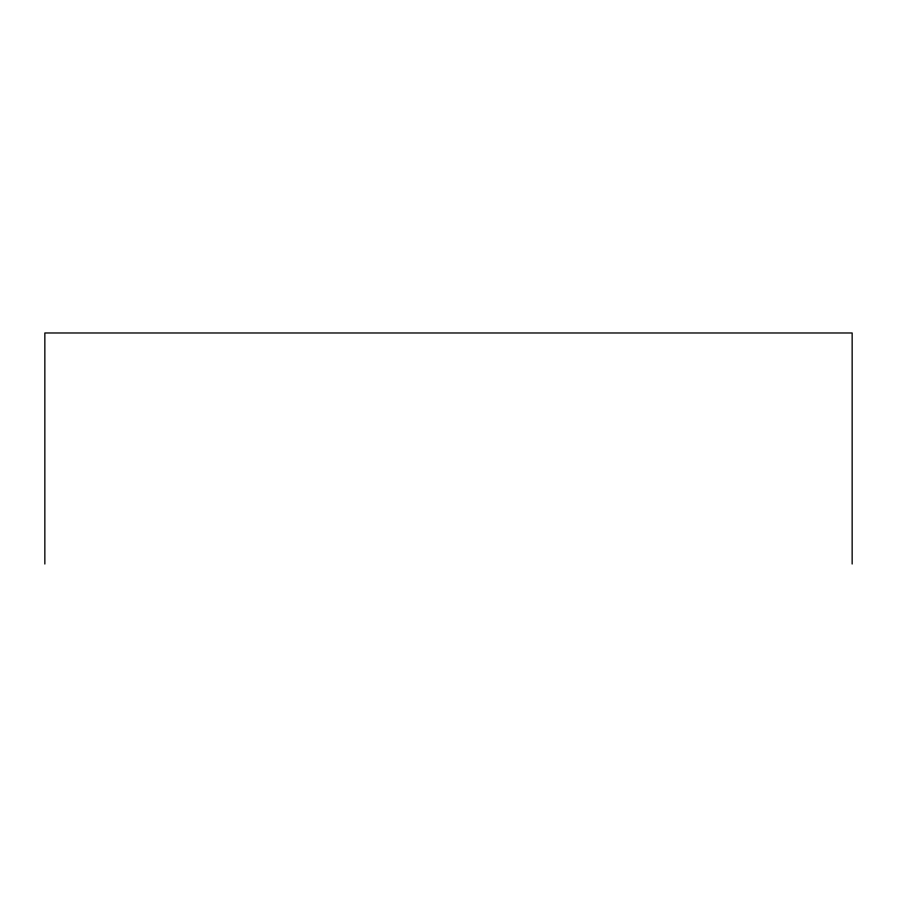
<?xml version="1.0" encoding="UTF-8"?>
<svg xmlns="http://www.w3.org/2000/svg" width="897" height="897" viewBox="0 0 897 897"><rect width="100%" height="100%" fill="white"/><g stroke="black" fill="none" stroke-linecap="round" stroke-linejoin="round"><path stroke-width="1.35" d="M852.15 564.022L852.15 332.978L44.85 332.978L44.85 564.022"/></g></svg>
